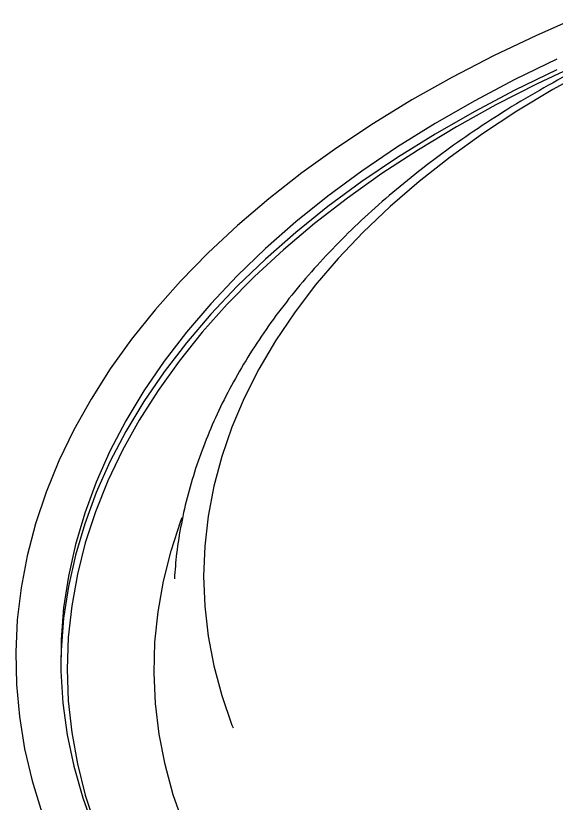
# Model space of a CAD drawing. Header units: millimetres. Extents: x 0 to 6631, y 0 to 4689.
# Drawn here: x 4348.2 to 4432.2, y 2154 to 2276.4 of the extents above; entities that cross this region are included whole.
import ezdxf

# ---------------------------------------------------------------- set-up
doc = ezdxf.new("R2010")
doc.units = ezdxf.units.MM
doc.header["$LTSCALE"] = 13
doc.layers.add('几何体', color=7, linetype='Continuous')

msp = doc.modelspace()

# ---------------------------------------------------------------- linework, layer by layer
at = {"layer": '几何体', "flags": 128}
for points in [[(4436.02, 2276.4), (4429.11, 2273.35), (4422.43, 2270.15), (4415.98, 2266.8), (4409.76, 2263.3), (4403.8, 2259.65), (4398.1, 2255.87), (4392.66, 2251.96), (4387.51, 2247.93), (4382.64, 2243.78), (4378.07, 2239.52), (4373.8, 2235.15), (4369.84, 2230.69), (4366.19, 2226.14), (4362.87, 2221.51), (4359.88, 2216.8), (4357.21, 2212.03), (4354.89, 2207.2), (4352.9, 2202.32), (4351.26, 2197.4), (4349.97, 2192.44), (4349.02, 2187.46), (4348.42, 2182.46), (4348.18, 2177.44), (4348.29, 2172.43), (4348.74, 2167.43), (4349.55, 2162.43), (4350.71, 2157.47), (4352.22, 2152.53)], [(4442.9, 2270.9), (4437.49, 2268.15), (4431.65, 2264.92)], [(4432.28, 2269.64), (4425.73, 2266.46), (4419.42, 2263.12), (4413.35, 2259.63), (4407.53, 2256.01), (4401.98, 2252.24), (4396.7, 2248.35), (4391.7, 2244.34), (4387, 2240.21), (4382.59, 2235.97), (4378.49, 2231.63), (4374.71, 2227.2), (4371.24, 2222.68), (4368.1, 2218.08), (4365.29, 2213.41), (4362.82, 2208.68), (4360.69, 2203.89), (4358.9, 2199.06), (4357.46, 2194.19), (4356.37, 2189.28), (4355.62, 2184.36), (4355.24, 2179.42), (4355.2, 2174.48), (4355.52, 2169.54), (4356.19, 2164.61), (4357.21, 2159.71), (4358.58, 2154.83), (4360.3, 2149.99)], [(4435.84, 2268.9), (4429.21, 2265.79), (4422.81, 2262.53), (4416.66, 2259.12), (4410.75, 2255.56), (4405.1, 2251.87), (4399.72, 2248.05), (4394.61, 2244.1), (4389.8, 2240.03), (4385.28, 2235.85), (4381.06, 2231.56), (4377.16, 2227.18), (4373.57, 2222.71), (4370.3, 2218.16), (4367.36, 2213.53), (4364.76, 2208.84), (4362.49, 2204.09), (4360.57, 2199.29), (4358.99, 2194.45), (4357.76, 2189.57), (4356.88, 2184.67), (4356.35, 2179.75), (4356.17, 2174.83), (4356.35, 2169.9), (4356.88, 2164.98), (4357.76, 2160.08), (4358.99, 2155.2), (4360.57, 2150.36)], [(4432.28, 2268.01), (4425.73, 2264.82), (4419.42, 2261.48), (4413.35, 2258), (4407.53, 2254.37), (4401.98, 2250.61), (4396.7, 2246.72), (4391.7, 2242.7), (4387, 2238.57), (4382.59, 2234.34), (4378.49, 2230), (4374.71, 2225.56), (4371.24, 2221.05), (4368.1, 2216.45), (4365.29, 2211.78), (4362.82, 2207.05), (4360.69, 2202.26), (4358.9, 2197.43), (4357.46, 2192.55), (4356.37, 2187.65), (4355.62, 2182.73), (4355.24, 2177.79), (4355.18, 2175.64)], [(4431.65, 2264.92), (4426.06, 2261.55), (4420.73, 2258.04), (4415.67, 2254.4), (4410.89, 2250.64), (4406.39, 2246.76), (4402.2, 2242.77), (4398.31, 2238.67), (4394.74, 2234.49), (4391.48, 2230.22), (4388.55, 2225.87), (4385.95, 2221.45), (4383.69, 2216.97), (4381.77, 2212.43), (4380.19, 2207.86), (4378.96, 2203.24), (4378.08, 2198.6), (4377.55, 2193.95), (4377.37, 2189.28), (4377.55, 2184.61), (4378.08, 2179.96), (4378.96, 2175.32), (4380.19, 2170.71), (4381.77, 2166.13), (4381.95, 2165.67)], [(4383.16, 2133.91), (4381.2, 2136.91), (4378.55, 2141.42), (4376.25, 2145.99), (4374.29, 2150.61), (4372.67, 2155.28), (4371.39, 2159.99), (4370.47, 2164.72), (4369.9, 2169.47), (4369.68, 2174.23), (4369.81, 2178.99), (4370.29, 2183.74), (4371.13, 2188.48), (4372.31, 2193.19), (4373.85, 2197.87), (4374.05, 2198.41)]]:
    msp.add_lwpolyline(points, dxfattribs=at)
at = {"layer": '几何体'}
for points, knots in [([(4442.63, 2271.65), (4442.13, 2271.42), (4439.6, 2270.24), (4435.21, 2267.97), (4431.45, 2265.86), (4429.57, 2264.8)], [0, 0, 0, 0, 0.109096, 0.553691, 1, 1, 1, 1]), ([(4429.57, 2264.8), (4428.59, 2264.24), (4425.78, 2262.59), (4421.29, 2259.76), (4416.19, 2256.28), (4411.34, 2252.67), (4406.74, 2248.94), (4402.4, 2245.1), (4398.33, 2241.15), (4394.53, 2237.1), (4391.02, 2232.96), (4387.8, 2228.73), (4384.88, 2224.42), (4382.27, 2220.04), (4379.96, 2215.6), (4377.96, 2211.11), (4376.28, 2206.58), (4374.91, 2202.02), (4373.87, 2197.43), (4373.15, 2193.04), (4372.93, 2190.19), (4372.84, 2188.87)], [0, 0, 0, 0, 0.028999, 0.083951, 0.138916, 0.193879, 0.24883, 0.303756, 0.358643, 0.413473, 0.468226, 0.52288, 0.577413, 0.631804, 0.686032, 0.740084, 0.793953, 0.847638, 0.901153, 0.954518, 1, 1, 1, 1])]:
    msp.add_open_spline(points, degree=3, knots=knots, dxfattribs=at)

doc.saveas('drawing.dxf')
